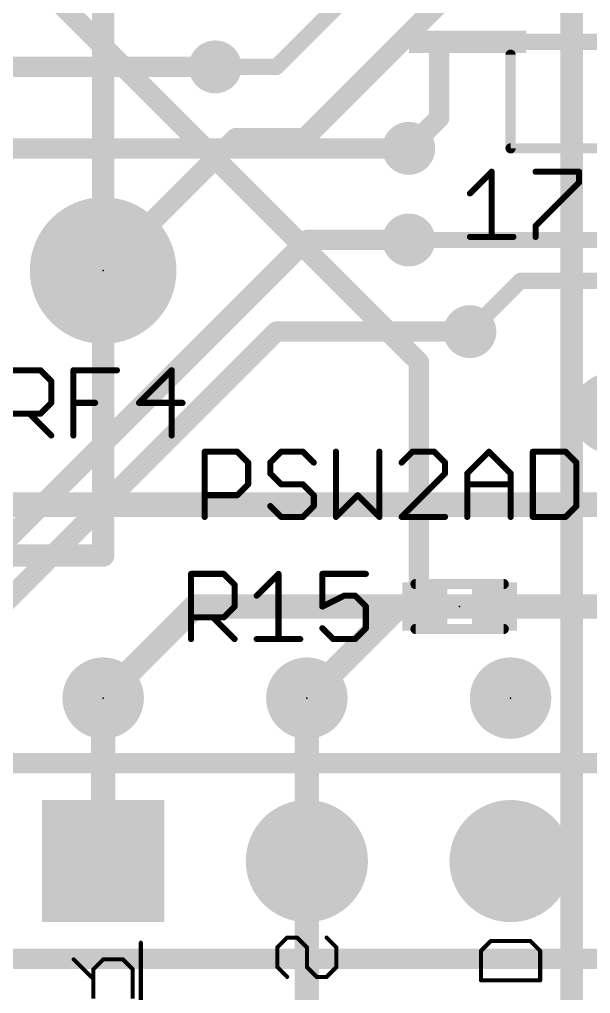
# Model space of a CAD drawing. Extents: x -19 to 124, y 0 to 88.
# Drawn here: x 39.6 to 46.72, y 44.07 to 56.22 of the extents above; entities that cross this region are included whole.
import ezdxf

# ---------------------------------------------------------------- set-up
doc = ezdxf.new("R2010")
doc.units = 0
for name, color, linetype in [('1', 12, 'CONTINUOUS'), ('15', 21, 'CONTINUOUS'), ('16', 132, 'CONTINUOUS'), ('17', 110, 'CONTINUOUS'), ('18', 110, 'CONTINUOUS'), ('2', 110, 'CONTINUOUS'), ('21', 253, 'CONTINUOUS'), ('23', 53, 'CONTINUOUS'), ('25', 253, 'CONTINUOUS'), ('26', 251, 'CONTINUOUS')]:
    doc.layers.add(name, color=color, linetype=linetype)

# ---------------------------------------------------------------- blocks, each defined once
blk = doc.blocks.new('ROUNDP')
at = {"const_width": 0.5}
blk.add_lwpolyline([(0, -0.25, 1), (0, 0.25, 1), (0, -0.25)], format="xyb", dxfattribs=at)
blk = doc.blocks.new('SQUAREP')
blk.add_solid([(-0.5, -0.5), (0.5, -0.5), (-0.5, 0.5), (0.5, 0.5)])
blk = doc.blocks.new('RECT')
blk.add_solid([(-0.5, -0.5), (0.5, -0.5), (-0.5, 0.5), (0.5, 0.5)])
blk = doc.blocks.new('ROUNDV')
at = {"const_width": 0.5}
blk.add_lwpolyline([(0, -0.25, 1), (0, 0.25, 1), (0, -0.25)], format="xyb", dxfattribs=at)

msp = doc.modelspace()

# ---------------------------------------------------------------- linework, layer by layer
at = {"layer": '1'}
for points, const_width in [([(39.878, 56.642), (44.577, 51.943)], 0.254), ([(43.6118, 56.4388), (42.799, 55.626)], 0.2032), ([(44.831, 54.991), (44.831, 55.94)], 0.254), ([(44.831, 55.94), (45.1866, 55.94)], 0.254), ([(45.1266, 55.9308), (45.1866, 55.94)], 0.2032), ([(45.1866, 55.94), (47.304, 55.94)], 0.2032), ([(42.799, 55.626), (42.037, 55.626)], 0.2032), ([(44.45, 54.61), (44.831, 54.991)], 0.254), ([(44.45, 53.467), (47.05, 53.467)], 0.2032), ([(45.212, 52.324), (45.847, 52.959)], 0.2032), ([(45.847, 52.959), (47.3456, 52.959)], 0.2032), ([(44.577, 51.943), (44.577, 48.968)], 0.254), ([(44.577, 48.968), (44.65, 48.895)], 0.254), ([(41.783, 48.895), (40.64, 47.752)], 0.3048), ([(41.783, 48.895), (44.65, 48.895)], 0.3048), ([(45.52, 48.895), (47.371, 48.895)], 0.3048), ([(43.18, 45.72), (43.18, 39.37)], 0.3048)]:
    msp.add_lwpolyline(points, dxfattribs=dict(at, const_width=const_width))
for points, const_width in [([(44.8945, 55.94, 1), (44.7675, 55.94)], 0.127), ([(44.831, 56.0035, 1), (44.831, 55.8765)], 0.127), ([(45.1189, 55.981, 1), (45.1343, 55.8806)], 0.1016), ([(45.1866, 55.9908, 1), (45.1866, 55.8892)], 0.1016), ([(45.1866, 55.8765, 1), (45.1866, 56.0035)], 0.127), ([(45.1943, 55.8898, 1), (45.1789, 55.9902)], 0.1016), ([(42.037, 55.6768, 1), (42.037, 55.5752)], 0.1016), ([(42.7631, 55.6619, 1), (42.8349, 55.5901)], 0.1016), ([(42.799, 55.5752, 1), (42.799, 55.6768)], 0.1016), ([(44.7675, 54.991, 1), (44.8945, 54.991)], 0.127), ([(44.8759, 54.9461, 1), (44.7861, 55.0359)], 0.127), ([(44.4051, 54.6549, 1), (44.4949, 54.5651)], 0.127), ([(44.45, 53.5178, 1), (44.45, 53.4162)], 0.1016), ([(45.847, 53.0098, 1), (45.847, 52.9082)], 0.1016), ([(45.8829, 52.9231, 1), (45.8111, 52.9949)], 0.1016), ([(45.1761, 52.3599, 1), (45.2479, 52.2881)], 0.1016), ([(44.6405, 51.943, 1), (44.5135, 51.943)], 0.127), ([(44.5321, 51.8981, 1), (44.6219, 51.9879)], 0.127), ([(44.6219, 49.0129, 1), (44.5321, 48.9231)], 0.127), ([(41.783, 48.9712, 1), (41.783, 48.8188)], 0.1524), ([(41.8369, 48.8411, 1), (41.7291, 48.9489)], 0.1524), ([(44.5135, 48.968, 1), (44.6405, 48.968)], 0.127), ([(44.6051, 48.8501, 1), (44.6949, 48.9399)], 0.127), ([(44.65, 48.8188, 1), (44.65, 48.9712)], 0.1524), ([(45.52, 48.9712, 1), (45.52, 48.8188)], 0.1524), ([(40.5861, 47.8059, 1), (40.6939, 47.6981)], 0.1524), ([(43.2562, 45.72, 1), (43.1038, 45.72)], 0.1524)]:
    msp.add_lwpolyline(points, format="xyb", dxfattribs=dict(at, const_width=const_width))
at = {"layer": '15', "const_width": 0.2794}
for points in [[(40.64, 73.66), (40.64, 49.53)], [(46.482, 43.18), (46.482, 67.31)], [(40.64, 49.53), (31.369, 49.53)]]:
    msp.add_lwpolyline(points, dxfattribs=at)
at = {"layer": '15', "const_width": 0.1397}
for points in [[(40.5701, 49.53, 1), (40.7099, 49.53)], [(40.64, 49.4601, 1), (40.64, 49.5999)]]:
    msp.add_lwpolyline(points, format="xyb", dxfattribs=at)
at = {"layer": '16'}
for points, const_width in [([(28.194, 55.626), (42.037, 55.626)], 0.254), ([(44.45, 54.61), (38.735, 54.61)], 0.254), ([(39.37, 49.657), (43.18, 53.467)], 0.254), ([(43.18, 53.467), (44.45, 53.467)], 0.254), ([(39.116, 48.641), (42.799, 52.324)], 0.254), ([(42.799, 52.324), (45.212, 52.324)], 0.254), ([(44.323, 48.895), (43.18, 47.752)], 0.3048), ([(44.323, 48.895), (47.371, 48.895)], 0.3048), ([(40.64, 45.72), (40.64, 47.752)], 0.3048), ([(43.18, 47.752), (43.18, 45.72)], 0.3048)]:
    msp.add_lwpolyline(points, dxfattribs=dict(at, const_width=const_width))
for points, const_width in [([(42.037, 55.5625, 1), (42.037, 55.6895)], 0.127), ([(44.45, 54.5465, 1), (44.45, 54.6735)], 0.127), ([(43.18, 53.5305, 1), (43.18, 53.4035)], 0.127), ([(43.2249, 53.4221, 1), (43.1351, 53.5119)], 0.127), ([(44.45, 53.4035, 1), (44.45, 53.5305)], 0.127), ([(42.799, 52.3875, 1), (42.799, 52.2605)], 0.127), ([(42.8439, 52.2791, 1), (42.7541, 52.3689)], 0.127), ([(45.212, 52.2605, 1), (45.212, 52.3875)], 0.127), ([(44.323, 48.9712, 1), (44.323, 48.8188)], 0.1524), ([(44.3769, 48.8411, 1), (44.2691, 48.9489)], 0.1524), ([(40.7162, 47.752, 1), (40.5638, 47.752)], 0.1524), ([(43.2562, 47.752, 1), (43.1038, 47.752)], 0.1524), ([(43.1261, 47.8059, 1), (43.2339, 47.6981)], 0.1524), ([(40.5638, 45.72, 1), (40.7162, 45.72)], 0.1524), ([(43.1038, 45.72, 1), (43.2562, 45.72)], 0.1524)]:
    msp.add_lwpolyline(points, format="xyb", dxfattribs=dict(at, const_width=const_width))
at = {"layer": '2'}
for points, const_width in [([(43.1546, 54.737), (45.3644, 56.9468)], 0.254), ([(40.64, 53.086), (42.291, 54.737)], 0.254), ([(42.291, 54.737), (43.1546, 54.737)], 0.254), ([(31.242, 50.165), (48.26, 50.165)], 0.3048)]:
    msp.add_lwpolyline(points, dxfattribs=dict(at, const_width=const_width))
at = {"layer": '2', "const_width": 0.127}
for points in [[(42.291, 54.8005, 1), (42.291, 54.6735)], [(42.3359, 54.6921, 1), (42.2461, 54.7819)], [(43.1097, 54.7819, 1), (43.1995, 54.6921)], [(43.1546, 54.6735, 1), (43.1546, 54.8005)], [(40.5951, 53.1309, 1), (40.6849, 53.0411)]]:
    msp.add_lwpolyline(points, format="xyb", dxfattribs=at)
at = {"layer": '21'}
for points, const_width in [([(45.7518, 55.7784, 1), (45.6882, 55.7784)], 0.0635), ([(45.72, 54.6418, 1), (45.72, 54.5782)], 0.0635), ([(45.6882, 54.61, 1), (45.7518, 54.61)], 0.0635), ([(45.5034, 54.3186, 1), (45.4653, 54.3186)], 0.0381), ([(45.4978, 54.3051, 1), (45.4708, 54.3321)], 0.0381), ([(46.0317, 54.3376, 1), (46.0317, 54.2995)], 0.0381), ([(46.5931, 54.3186, 1), (46.555, 54.3186)], 0.0381), ([(46.574, 54.2995, 1), (46.574, 54.3376)], 0.0381), ([(46.555, 54.183, 1), (46.5931, 54.183)], 0.0381), ([(46.5875, 54.1695, 1), (46.5606, 54.1965)], 0.0381), ([(45.1997, 54.0609, 1), (45.2266, 54.034)], 0.0381), ([(46.0183, 53.6542, 1), (46.0452, 53.6272)], 0.0381), ([(46.0508, 53.6407, 1), (46.0127, 53.6407)], 0.0381), ([(45.2131, 53.5242, 1), (45.2131, 53.4861)], 0.0381), ([(45.4653, 53.5051, 1), (45.5034, 53.5051)], 0.0381), ([(45.7555, 53.4861, 1), (45.7555, 53.5242)], 0.0381), ([(46.0127, 53.5051, 1), (46.0508, 53.5051)], 0.0381), ([(44.535, 49.2068, 1), (44.535, 49.1433)], 0.0635), ([(45.635, 49.1433, 1), (45.635, 49.2068)], 0.0635), ([(44.535, 48.6468, 1), (44.535, 48.5832)], 0.0635), ([(45.635, 48.5832, 1), (45.635, 48.6468)], 0.0635)]:
    msp.add_lwpolyline(points, format="xyb", dxfattribs=dict(at, const_width=const_width))
for points, const_width in [([(45.72, 54.61), (45.72, 55.7784)], 0.127), ([(46.8884, 54.61), (45.72, 54.61)], 0.127), ([(45.2131, 54.0474), (45.4843, 54.3186)], 0.0762), ([(45.4843, 54.3186), (45.4843, 53.5051)], 0.0762), ([(46.0317, 54.3186), (46.574, 54.3186)], 0.0762), ([(46.574, 54.3186), (46.574, 54.183)], 0.0762), ([(46.574, 54.183), (46.0317, 53.6407)], 0.0762), ([(46.0317, 53.6407), (46.0317, 53.5051)], 0.0762), ([(45.2131, 53.5051), (45.7555, 53.5051)], 0.0762), ([(44.535, 49.175), (45.635, 49.175)], 0.127), ([(44.535, 48.615), (45.635, 48.615)], 0.127), ([(54.61, 46.9392), (39.37, 46.9392)], 0.254), ([(39.37, 44.5008), (54.61, 44.5008)], 0.254)]:
    msp.add_lwpolyline(points, dxfattribs=dict(at, const_width=const_width))
at = {"layer": '23'}
for p in [(40.64, 53.086), (45.085, 48.895), (40.64, 47.752), (43.18, 47.752), (45.72, 47.752)]:
    msp.add_point(p, dxfattribs=at)
at = {"layer": '25', "const_width": 0.0762}
for points in [[(39.4502, 51.8421), (39.857, 51.8421)], [(39.857, 51.8421), (39.9926, 51.7065)], [(40.2688, 51.0286), (40.2688, 51.8421)], [(40.2688, 51.8421), (40.8111, 51.8421)], [(41.4941, 51.8421), (41.0874, 51.4353)], [(41.4941, 51.0286), (41.4941, 51.8421)], [(39.9926, 51.7065), (39.9926, 51.4353)], [(39.9926, 51.4353), (39.857, 51.2998)], [(40.2688, 51.4353), (40.54, 51.4353)], [(41.0874, 51.4353), (41.6297, 51.4353)], [(39.857, 51.2998), (39.4502, 51.2998)], [(39.7214, 51.2998), (39.9926, 51.0286)], [(41.9054, 50.0126), (41.9054, 50.8261)], [(41.9054, 50.8261), (42.3121, 50.8261)], [(42.3121, 50.8261), (42.4477, 50.6905)], [(42.8595, 50.8261), (42.7239, 50.6905)], [(43.1307, 50.8261), (42.8595, 50.8261)], [(43.2663, 50.6905), (43.1307, 50.8261)], [(43.5425, 50.8261), (43.5425, 50.0126)], [(44.0848, 50.0126), (44.0848, 50.8261)], [(44.4967, 50.8261), (44.3611, 50.6905)], [(44.7678, 50.8261), (44.4967, 50.8261)], [(44.9034, 50.6905), (44.7678, 50.8261)], [(45.1797, 50.5549), (45.4508, 50.8261)], [(45.4508, 50.8261), (45.722, 50.5549)], [(45.9983, 50.8261), (45.9983, 50.0126)], [(46.405, 50.8261), (45.9983, 50.8261)], [(46.5406, 50.6905), (46.405, 50.8261)], [(42.4477, 50.6905), (42.4477, 50.4193)], [(42.7239, 50.6905), (42.7239, 50.5549)], [(44.9034, 50.5549), (44.9034, 50.6905)], [(46.5406, 50.1482), (46.5406, 50.6905)], [(42.7239, 50.5549), (42.8595, 50.4193)], [(44.3611, 50.0126), (44.9034, 50.5549)], [(45.1797, 50.0126), (45.1797, 50.5549)], [(45.722, 50.5549), (45.722, 50.0126)], [(42.4477, 50.4193), (42.3121, 50.2838)], [(42.8595, 50.4193), (43.1307, 50.4193)], [(43.1307, 50.4193), (43.2663, 50.2838)], [(45.1797, 50.4193), (45.722, 50.4193)], [(42.3121, 50.2838), (41.9054, 50.2838)], [(43.2663, 50.2838), (43.2663, 50.1482)], [(43.5425, 50.0126), (43.8137, 50.2838)], [(43.8137, 50.2838), (44.0848, 50.0126)], [(42.8595, 50.0126), (42.7239, 50.1482)], [(43.2663, 50.1482), (43.1307, 50.0126)], [(46.405, 50.0126), (46.5406, 50.1482)], [(43.1307, 50.0126), (42.8595, 50.0126)], [(44.9034, 50.0126), (44.3611, 50.0126)], [(45.9983, 50.0126), (46.405, 50.0126)], [(41.7362, 48.4886), (41.7362, 49.3021)], [(41.7362, 49.3021), (42.143, 49.3021)], [(42.143, 49.3021), (42.2786, 49.1665)], [(42.5548, 49.0309), (42.826, 49.3021)], [(42.826, 49.3021), (42.826, 48.4886)], [(43.9157, 49.3021), (43.3734, 49.3021)], [(43.3734, 49.3021), (43.3734, 48.8953)], [(42.2786, 49.1665), (42.2786, 48.8953)], [(43.3734, 48.8953), (43.6446, 49.0309)], [(43.6446, 49.0309), (43.7801, 49.0309)], [(43.7801, 49.0309), (43.9157, 48.8953)], [(42.2786, 48.8953), (42.143, 48.7598)], [(43.9157, 48.8953), (43.9157, 48.6242)], [(42.143, 48.7598), (41.7362, 48.7598)], [(42.0074, 48.7598), (42.2786, 48.4886)], [(43.509, 48.4886), (43.3734, 48.6242)], [(43.9157, 48.6242), (43.7801, 48.4886)], [(42.5548, 48.4886), (43.0971, 48.4886)], [(43.7801, 48.4886), (43.509, 48.4886)]]:
    msp.add_lwpolyline(points, dxfattribs=at)
at = {"layer": '25', "const_width": 0.0381}
for points in [[(39.8704, 51.8556, 1), (39.8435, 51.8286)], [(39.857, 51.823, 1), (39.857, 51.8611)], [(40.2688, 51.8611, 1), (40.2688, 51.823)], [(40.2879, 51.8421, 1), (40.2498, 51.8421)], [(40.8111, 51.823, 1), (40.8111, 51.8611)], [(41.5132, 51.8421, 1), (41.4751, 51.8421)], [(41.5076, 51.8286, 1), (41.4807, 51.8556)], [(40.0116, 51.7065, 1), (39.9735, 51.7065)], [(39.9791, 51.693, 1), (40.006, 51.72)], [(39.9735, 51.4353, 1), (40.0116, 51.4353)], [(40.006, 51.4219, 1), (39.9791, 51.4488)], [(40.2688, 51.4544, 1), (40.2688, 51.4163)], [(40.54, 51.4163, 1), (40.54, 51.4544)], [(41.0874, 51.4544, 1), (41.0874, 51.4163)], [(41.0739, 51.4488, 1), (41.1009, 51.4219)], [(41.6297, 51.4163, 1), (41.6297, 51.4544)], [(39.7349, 51.3132, 1), (39.7079, 51.2863)], [(39.8435, 51.3132, 1), (39.8704, 51.2863)], [(39.857, 51.2807, 1), (39.857, 51.3188)], [(39.9791, 51.0151, 1), (40.006, 51.0421)], [(40.2498, 51.0286, 1), (40.2879, 51.0286)], [(41.4751, 51.0286, 1), (41.5132, 51.0286)], [(41.9244, 50.8261, 1), (41.8863, 50.8261)], [(41.9054, 50.8451, 1), (41.9054, 50.807)], [(42.3256, 50.8396, 1), (42.2986, 50.8126)], [(42.3121, 50.807, 1), (42.3121, 50.8451)], [(42.8595, 50.8451, 1), (42.8595, 50.807)], [(42.873, 50.8126, 1), (42.8461, 50.8396)], [(43.1442, 50.8396, 1), (43.1172, 50.8126)], [(43.1307, 50.807, 1), (43.1307, 50.8451)], [(43.5616, 50.8261, 1), (43.5235, 50.8261)], [(44.1039, 50.8261, 1), (44.0658, 50.8261)], [(44.4967, 50.8451, 1), (44.4967, 50.807)], [(44.5101, 50.8126, 1), (44.4832, 50.8396)], [(44.7813, 50.8396, 1), (44.7544, 50.8126)], [(44.7678, 50.807, 1), (44.7678, 50.8451)], [(45.4643, 50.8396, 1), (45.4374, 50.8126)], [(45.4643, 50.8126, 1), (45.4374, 50.8396)], [(46.0173, 50.8261, 1), (45.9792, 50.8261)], [(45.9983, 50.8451, 1), (45.9983, 50.807)], [(46.4185, 50.8396, 1), (46.3915, 50.8126)], [(46.405, 50.807, 1), (46.405, 50.8451)], [(42.4667, 50.6905, 1), (42.4286, 50.6905)], [(42.4342, 50.677, 1), (42.4612, 50.704)], [(42.7105, 50.704, 1), (42.7374, 50.677)], [(42.743, 50.6905, 1), (42.7049, 50.6905)], [(43.2528, 50.677, 1), (43.2797, 50.704)], [(44.3476, 50.704, 1), (44.3746, 50.677)], [(44.9225, 50.6905, 1), (44.8844, 50.6905)], [(44.89, 50.677, 1), (44.9169, 50.704)], [(46.5596, 50.6905, 1), (46.5215, 50.6905)], [(46.5271, 50.677, 1), (46.5541, 50.704)], [(42.7374, 50.5684, 1), (42.7105, 50.5415)], [(42.7049, 50.5549, 1), (42.743, 50.5549)], [(44.8844, 50.5549, 1), (44.9225, 50.5549)], [(44.9169, 50.5415, 1), (44.89, 50.5684)], [(45.1987, 50.5549, 1), (45.1606, 50.5549)], [(45.1662, 50.5684, 1), (45.1931, 50.5415)], [(45.7411, 50.5549, 1), (45.703, 50.5549)], [(45.7085, 50.5415, 1), (45.7355, 50.5684)], [(42.4286, 50.4193, 1), (42.4667, 50.4193)], [(42.4612, 50.4059, 1), (42.4342, 50.4328)], [(42.8595, 50.4384, 1), (42.8595, 50.4003)], [(42.8461, 50.4059, 1), (42.873, 50.4328)], [(43.1442, 50.4328, 1), (43.1172, 50.4059)], [(43.1307, 50.4003, 1), (43.1307, 50.4384)], [(45.1797, 50.4384, 1), (45.1797, 50.4003)], [(45.722, 50.4003, 1), (45.722, 50.4384)], [(41.9054, 50.3028, 1), (41.9054, 50.2647)], [(42.2986, 50.2972, 1), (42.3256, 50.2703)], [(42.3121, 50.2647, 1), (42.3121, 50.3028)], [(43.2853, 50.2838, 1), (43.2472, 50.2838)], [(43.2528, 50.2703, 1), (43.2797, 50.2972)], [(43.8272, 50.2972, 1), (43.8002, 50.2703)], [(43.8272, 50.2703, 1), (43.8002, 50.2972)], [(42.7374, 50.1617, 1), (42.7105, 50.1347)], [(43.2797, 50.1347, 1), (43.2528, 50.1617)], [(46.5541, 50.1347, 1), (46.5271, 50.1617)], [(43.2472, 50.1482, 1), (43.2853, 50.1482)], [(46.5215, 50.1482, 1), (46.5596, 50.1482)], [(41.8863, 50.0126, 1), (41.9244, 50.0126)], [(42.8595, 50.0316, 1), (42.8595, 49.9935)], [(42.8461, 49.9991, 1), (42.873, 50.0261)], [(43.1172, 50.0261, 1), (43.1442, 49.9991)], [(43.1307, 49.9935, 1), (43.1307, 50.0316)], [(43.529, 50.0261, 1), (43.556, 49.9991)], [(43.5235, 50.0126, 1), (43.5616, 50.0126)], [(44.0658, 50.0126, 1), (44.1039, 50.0126)], [(44.0714, 49.9991, 1), (44.0983, 50.0261)], [(44.3611, 50.0316, 1), (44.3611, 49.9935)], [(44.3476, 50.0261, 1), (44.3746, 49.9991)], [(44.9034, 49.9935, 1), (44.9034, 50.0316)], [(45.1606, 50.0126, 1), (45.1987, 50.0126)], [(45.703, 50.0126, 1), (45.7411, 50.0126)], [(45.9792, 50.0126, 1), (46.0173, 50.0126)], [(45.9983, 50.0316, 1), (45.9983, 49.9935)], [(46.3915, 50.0261, 1), (46.4185, 49.9991)], [(46.405, 49.9935, 1), (46.405, 50.0316)], [(41.7553, 49.3021, 1), (41.7172, 49.3021)], [(41.7362, 49.3211, 1), (41.7362, 49.283)], [(42.1564, 49.3156, 1), (42.1295, 49.2886)], [(42.143, 49.283, 1), (42.143, 49.3211)], [(42.845, 49.3021, 1), (42.8069, 49.3021)], [(42.8394, 49.2886, 1), (42.8125, 49.3156)], [(43.3734, 49.3211, 1), (43.3734, 49.283)], [(43.3924, 49.3021, 1), (43.3543, 49.3021)], [(43.9157, 49.283, 1), (43.9157, 49.3211)], [(42.2976, 49.1665, 1), (42.2595, 49.1665)], [(42.2651, 49.153, 1), (42.292, 49.18)], [(42.5413, 49.0444, 1), (42.5683, 49.0175)], [(43.6446, 49.05, 1), (43.6446, 49.0119)], [(43.6531, 49.0139, 1), (43.636, 49.048)], [(43.7936, 49.0444, 1), (43.7667, 49.0175)], [(43.7801, 49.0119, 1), (43.7801, 49.05)], [(42.2595, 48.8953, 1), (42.2976, 48.8953)], [(42.292, 48.8819, 1), (42.2651, 48.9088)], [(43.3649, 48.9124, 1), (43.3819, 48.8783)], [(43.3543, 48.8953, 1), (43.3924, 48.8953)], [(43.9348, 48.8953, 1), (43.8967, 48.8953)], [(43.9022, 48.8819, 1), (43.9292, 48.9088)], [(41.7362, 48.7788, 1), (41.7362, 48.7407)], [(42.0209, 48.7732, 1), (41.9939, 48.7463)], [(42.1295, 48.7732, 1), (42.1564, 48.7463)], [(42.143, 48.7407, 1), (42.143, 48.7788)], [(43.3869, 48.6377, 1), (43.3599, 48.6107)], [(43.8967, 48.6242, 1), (43.9348, 48.6242)], [(43.9292, 48.6107, 1), (43.9022, 48.6377)], [(41.7172, 48.4886, 1), (41.7553, 48.4886)], [(42.2651, 48.4751, 1), (42.292, 48.5021)], [(42.5548, 48.5077, 1), (42.5548, 48.4696)], [(42.8069, 48.4886, 1), (42.845, 48.4886)], [(43.0971, 48.4696, 1), (43.0971, 48.5077)], [(43.509, 48.5077, 1), (43.509, 48.4696)], [(43.4955, 48.4751, 1), (43.5224, 48.5021)], [(43.7667, 48.5021, 1), (43.7936, 48.4751)], [(43.7801, 48.4696, 1), (43.7801, 48.5077)]]:
    msp.add_lwpolyline(points, format="xyb", dxfattribs=at)
at = {"layer": '26', "const_width": 0.0508}
for points in [[(41.1099, 41.8015), (41.1099, 44.7016)], [(42.9346, 44.7659), (42.8117, 44.6431)], [(43.0574, 44.7659), (42.9346, 44.7659)], [(43.1803, 44.6431), (43.0574, 44.7659)], [(43.4261, 44.7659), (43.5489, 44.6431)], [(45.3517, 44.5999), (45.4746, 44.7228)], [(45.4746, 44.7228), (45.9661, 44.7228)], [(45.9661, 44.7228), (46.0889, 44.5999)], [(42.8117, 44.6431), (42.8117, 44.3973)], [(43.1803, 44.3973), (43.1803, 44.6431)], [(43.5489, 44.6431), (43.5489, 44.3973)], [(45.3517, 44.2313), (45.3517, 44.5999)], [(46.0889, 44.5999), (46.0889, 44.2313)], [(40.5174, 44.2477), (40.2717, 44.4934)], [(40.6403, 44.4934), (40.5174, 44.3706)], [(40.8861, 44.4934), (40.6403, 44.4934)], [(41.0089, 44.3706), (40.8861, 44.4934)], [(40.5174, 44.3706), (40.5174, 44.002)], [(41.0089, 44.002), (41.0089, 44.3706)], [(42.8117, 44.3973), (42.9346, 44.2744)], [(43.3032, 44.2744), (43.1803, 44.3973)], [(43.5489, 44.3973), (43.4261, 44.2744)], [(43.4261, 44.2744), (43.3032, 44.2744)], [(46.0889, 44.2313), (45.3517, 44.2313)]]:
    msp.add_lwpolyline(points, dxfattribs=at)
at = {"layer": '26', "const_width": 0.0254}
for points in [[(41.1226, 44.7016, 1), (41.0972, 44.7016)], [(42.9346, 44.7786, 1), (42.9346, 44.7532)], [(42.9435, 44.7569, 1), (42.9256, 44.7749)], [(43.0664, 44.7749, 1), (43.0485, 44.7569)], [(43.0574, 44.7532, 1), (43.0574, 44.7786)], [(43.435, 44.7749, 1), (43.4171, 44.7569)], [(45.4746, 44.7355, 1), (45.4746, 44.7101)], [(45.4835, 44.7138, 1), (45.4656, 44.7318)], [(45.975, 44.7318, 1), (45.9571, 44.7138)], [(45.9661, 44.7101, 1), (45.9661, 44.7355)], [(42.8244, 44.6431, 1), (42.799, 44.6431)], [(42.8027, 44.652, 1), (42.8207, 44.6341)], [(43.193, 44.6431, 1), (43.1676, 44.6431)], [(43.1713, 44.6341, 1), (43.1893, 44.652)], [(43.5616, 44.6431, 1), (43.5362, 44.6431)], [(43.5399, 44.6341, 1), (43.5579, 44.652)], [(45.3644, 44.5999, 1), (45.339, 44.5999)], [(45.3427, 44.6089, 1), (45.3607, 44.5909)], [(46.1016, 44.5999, 1), (46.0762, 44.5999)], [(46.0799, 44.5909, 1), (46.0979, 44.6089)], [(40.2807, 44.5024, 1), (40.2627, 44.4845)], [(40.6403, 44.5061, 1), (40.6403, 44.4807)], [(40.6493, 44.4845, 1), (40.6313, 44.5024)], [(40.895, 44.5024, 1), (40.8771, 44.4845)], [(40.8861, 44.4807, 1), (40.8861, 44.5061)], [(40.5301, 44.3706, 1), (40.5047, 44.3706)], [(40.5085, 44.3795, 1), (40.5264, 44.3616)], [(41.0216, 44.3706, 1), (40.9962, 44.3706)], [(40.9999, 44.3616, 1), (41.0179, 44.3795)], [(42.8207, 44.4063, 1), (42.8027, 44.3883)], [(42.799, 44.3973, 1), (42.8244, 44.3973)], [(43.1893, 44.4063, 1), (43.1713, 44.3883)], [(43.1676, 44.3973, 1), (43.193, 44.3973)], [(43.5362, 44.3973, 1), (43.5616, 44.3973)], [(43.5579, 44.3883, 1), (43.5399, 44.4063)], [(40.5085, 44.2387, 1), (40.5264, 44.2567)], [(42.9256, 44.2655, 1), (42.9435, 44.2834)], [(43.3032, 44.2871, 1), (43.3032, 44.2617)], [(43.2942, 44.2655, 1), (43.3122, 44.2834)], [(43.4171, 44.2834, 1), (43.435, 44.2655)], [(43.4261, 44.2617, 1), (43.4261, 44.2871)], [(45.3517, 44.244, 1), (45.3517, 44.2186)], [(45.339, 44.2313, 1), (45.3644, 44.2313)], [(46.0762, 44.2313, 1), (46.1016, 44.2313)], [(46.0889, 44.2186, 1), (46.0889, 44.244)]]:
    msp.add_lwpolyline(points, format="xyb", dxfattribs=at)

# ---------------------------------------------------------------- block references
at = {"layer": '1'}
for p, xscale, yscale, rotation in [((45.1866, 55.94), 0.2794, 1.462, 270), ((44.65, 48.895), 0.56, 0.6, 180), ((45.52, 48.895), 0.56, 0.6, 180)]:
    msp.add_blockref('RECT', p, dxfattribs=dict(at, xscale=xscale, yscale=yscale, rotation=rotation))
at = {"layer": '17'}
for name, p, xscale, yscale in [('ROUNDP', (40.64, 53.086), 1.8288, 1.8288), ('ROUNDP', (40.64, 53.086), 1.8288, 1.8288), ('ROUNDP', (40.64, 53.086), 1.8288, 1.8288), ('ROUNDP', (40.64, 53.086), 1.8288, 1.8288), ('ROUNDP', (46.99, 51.308), 1.016, 1.016), ('ROUNDP', (46.99, 51.308), 1.016, 1.016), ('ROUNDP', (46.99, 51.308), 1.016, 1.016), ('ROUNDP', (46.99, 51.308), 1.016, 1.016), ('SQUAREP', (40.64, 45.72), 1.524, 1.524), ('ROUNDP', (40.64, 45.72), 1.524, 1.524), ('ROUNDP', (40.64, 45.72), 1.524, 1.524), ('SQUAREP', (40.64, 45.72), 1.524, 1.524), ('ROUNDP', (43.18, 45.72), 1.524, 1.524), ('ROUNDP', (43.18, 45.72), 1.524, 1.524), ('ROUNDP', (43.18, 45.72), 1.524, 1.524), ('ROUNDP', (43.18, 45.72), 1.524, 1.524), ('ROUNDP', (45.72, 45.72), 1.524, 1.524), ('ROUNDP', (45.72, 45.72), 1.524, 1.524), ('ROUNDP', (45.72, 45.72), 1.524, 1.524), ('ROUNDP', (45.72, 45.72), 1.524, 1.524)]:
    msp.add_blockref(name, p, dxfattribs=dict(at, xscale=xscale, yscale=yscale))
at = {"layer": '17', "xscale": 1.016, "yscale": 1.016, "rotation": 90}
for p in [(40.64, 47.752), (40.64, 47.752), (40.64, 47.752), (40.64, 47.752), (40.64, 47.752), (40.64, 47.752), (40.64, 47.752), (40.64, 47.752), (43.18, 47.752), (43.18, 47.752), (43.18, 47.752), (43.18, 47.752), (43.18, 47.752), (43.18, 47.752), (43.18, 47.752), (43.18, 47.752), (45.72, 47.752), (45.72, 47.752), (45.72, 47.752), (45.72, 47.752), (45.72, 47.752), (45.72, 47.752), (45.72, 47.752), (45.72, 47.752)]:
    msp.add_blockref('ROUNDP', p, dxfattribs=at)
at = {"layer": '18', "xscale": 0.6604, "yscale": 0.6604}
for p in [(42.037, 55.626), (42.037, 55.626), (44.45, 54.61), (44.45, 54.61), (44.45, 53.467), (44.45, 53.467), (45.212, 52.324), (45.212, 52.324)]:
    msp.add_blockref('ROUNDV', p, dxfattribs=at)

doc.saveas('drawing.dxf')
